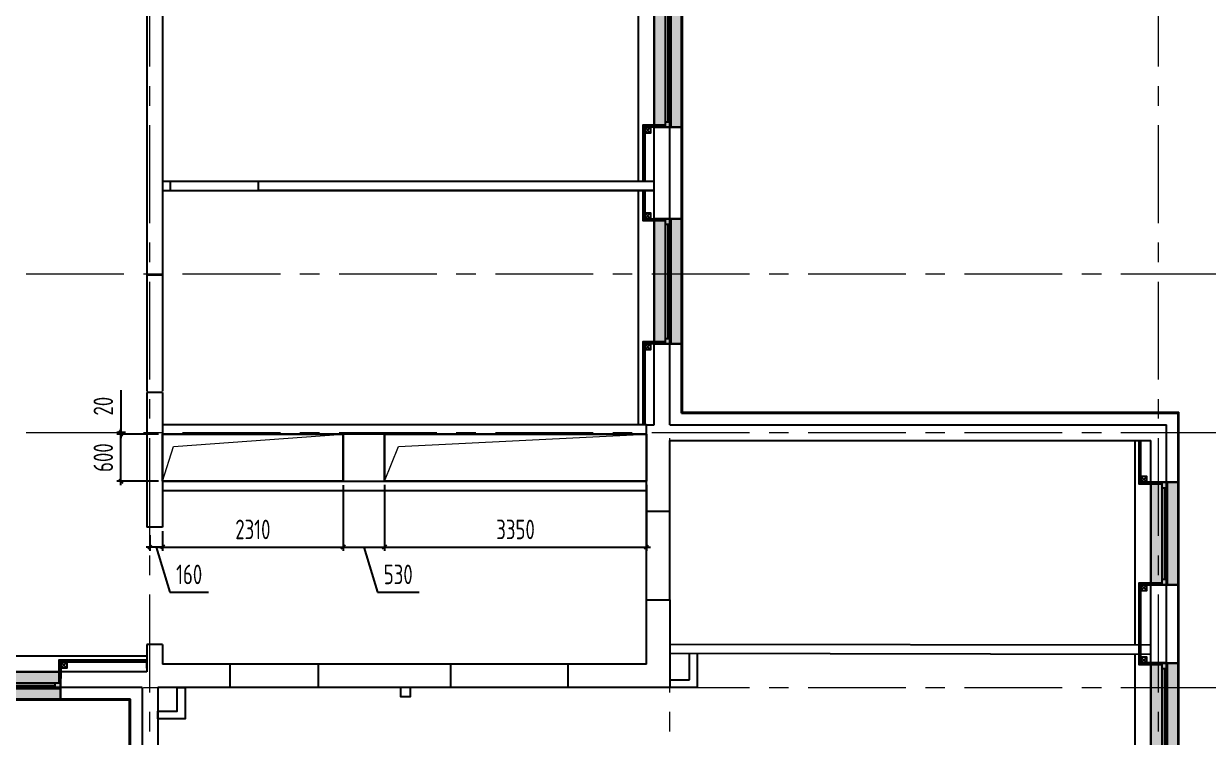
# Model space of a CAD drawing. Header units: millimetres. Extents: x -185251 to 7892985, y -102157 to 319855.
# Drawn here: x -114716 to -99566, y 192803 to 201927 of the extents above; entities that cross this region are included whole.
import ezdxf
from ezdxf import colors
from ezdxf.entities.mleader import LeaderData, LeaderLine
from ezdxf.math import Vec2, Vec3

# ---------------------------------------------------------------- set-up
doc = ezdxf.new("R2010")
doc.units = ezdxf.units.MM
doc.header["$LTSCALE"] = 10
doc.linetypes.add('CENTER', pattern=[2, 1.25, -0.25, 0.25, -0.25])
doc.layers.add('013', color=7, linetype='Continuous', lineweight=13)
doc.layers.add('АР_Оси', color=142, linetype='Continuous', lineweight=9)
doc.layers.add('Архитектура', color=251, linetype='Continuous')
doc.layers.get('0').off()
doc.layers.get('0').freeze()
doc.styles.add('ISOCPEUR', font='isocpeur.ttf', dxfattribs={"width": 0.7})
doc.styles.add('ГОСТ 2.304', font='isocpeur.ttf', dxfattribs={"width": 0.7})
doc.dimstyles.new('СПДС', dxfattribs={"dimscale": 100, "dimtxt": 2.5, "dimasz": 0.5, "dimexe": 0.5, "dimexo": 1, "dimgap": 1, "dimtad": 1, "dimdec": 0, "dimrnd": 5, "dimtxsty": 'ГОСТ 2.304', "dimblk": 'OBLIQUE', "dimcen": 2.5, "dimdle": 0.5, "dimadec": 0, "dimazin": 2, "dimtfac": 0.75, "dimtdec": 0, "dimtmove": 1, "dimatfit": 3, "dimfxl": 1, "dimtolj": 1, "dimarcsym": 1})

# ---------------------------------------------------------------- blocks, each defined once
blk = doc.blocks.new('_DOTSMALL')
at = {"color": 0, "linetype": 'ByBlock', "const_width": 0.5}
blk.add_lwpolyline([(-0.0625, 0, 1), (0.0625, 0, 1)], format="xyb", close=True, dxfattribs=at)
blk = doc.blocks.new('A$Ce02d65bd')
at = {"ltscale": 100}
for points in [[(0, 0), (0, 75), (75, 75), (75, 0), (0, 0)], [(0, 0), (75, 75)], [(0, 75), (75, 0)]]:
    blk.add_lwpolyline(points, dxfattribs=at)
blk = doc.blocks.new('*U108')
at = {"true_color": 0xffffff}
h = blk.add_hatch(color=7, dxfattribs=at)
h.dxf.hatch_style = 1
h.paths.add_polyline_path([(-1310, -140), (0, -140), (0, 220), (-1310, 220)])
at = {"lineweight": 30}
for p, q in [((-1310, -140), (-1310, 220)), ((0, -140), (0, 220))]:
    blk.add_line(p, q, dxfattribs=at)
for p, q in [((0, 220), (-1310, 220)), ((-1310, 70), (0, 70)), ((-1310, 0), (0, 0)), ((-1240, 0), (-1240, 70)), ((-1240, 35), (-70, 35)), ((-70, 0), (-70, 70)), ((-1310, -140), (0, -140)), ((-1310, -140), (-1310, -140)), ((-1310, -140), (-1310, -140)), ((0, -140), (0, -140)), ((0, -140), (0, -140))]:
    blk.add_line(p, q)
blk = doc.blocks.new('*U40')
at = {"true_color": 0xffffff}
h = blk.add_hatch(color=7, dxfattribs=at)
h.dxf.hatch_style = 1
h.paths.add_polyline_path([(-1600, -140), (0, -140), (0, 220), (-1600, 220)])
at = {"lineweight": 30}
for p, q in [((-1600, -140), (-1600, 220)), ((0, -140), (0, 220))]:
    blk.add_line(p, q, dxfattribs=at)
for p, q in [((0, 220), (-1600, 220)), ((-1600, 70), (0, 70)), ((-1600, 0), (0, 0)), ((-1530, 0), (-1530, 70)), ((-1530, 35), (-70, 35)), ((-70, 0), (-70, 70)), ((-1600, -140), (0, -140)), ((-1600, -140), (-1600, -140)), ((-1600, -140), (-1600, -140)), ((0, -140), (0, -140)), ((0, -140), (0, -140))]:
    blk.add_line(p, q)
blk = doc.blocks.new('_Oblique')
at = {"color": 0, "linetype": 'ByBlock', "lineweight": -2}
blk.add_line((-0.5, -0.5), (0.5, 0.5), dxfattribs=at)
blk = doc.blocks.new('*D330')
at = {"layer": '013', "color": 0, "linetype": 'ByBlock', "lineweight": -2, "transparency": 16777216}
for p, q in [((-110629, 196029), (-110629, 195186)), ((-112941, 195439), (-112941, 195186)), ((-112991, 195236), (-110579, 195236))]:
    blk.add_line(p, q, dxfattribs=at)
at = {"layer": 'Defpoints', "color": 0, "linetype": 'ByBlock', "transparency": 16777216}
for p in [(-110629, 196079), (-112941, 195489), (-110629, 195236)]:
    blk.add_point(p, dxfattribs=at)
at = {"layer": '013', "color": 0, "linetype": 'ByBlock', "lineweight": -2, "transparency": 16777216, "xscale": 50, "yscale": 50, "zscale": 50, "rotation": 180}
blk.add_blockref('_Oblique', (-112941, 195236), dxfattribs=at)
at = {"layer": '013', "color": 0, "linetype": 'ByBlock', "lineweight": -2, "transparency": 16777216, "xscale": 50, "yscale": 50, "zscale": 50}
blk.add_blockref('_Oblique', (-110629, 195236), dxfattribs=at)
at = {"layer": '013', "color": 0, "linetype": 'ByBlock', "transparency": 16777216, "insert": (-111785, 195461), "char_height": 250, "attachment_point": 5, "style": 'ГОСТ 2.304'}
blk.add_mtext('\\A1;2310', dxfattribs=at)
blk = doc.blocks.new('*D331')
at = {"layer": '013', "color": 0, "linetype": 'ByBlock', "lineweight": -2, "transparency": 16777216}
for p, q in [((-112991, 196679), (-113523, 196679)), ((-113473, 196029), (-113473, 196729)), ((-112991, 196079), (-113523, 196079))]:
    blk.add_line(p, q, dxfattribs=at)
at = {"layer": 'Defpoints', "color": 0, "linetype": 'ByBlock', "transparency": 16777216}
for p in [(-113473, 196679), (-112941, 196679), (-112941, 196079)]:
    blk.add_point(p, dxfattribs=at)
at = {"layer": '013', "color": 0, "linetype": 'ByBlock', "lineweight": -2, "transparency": 16777216, "xscale": 50, "yscale": 50, "zscale": 50}
for p, rotation in [((-113473, 196679), 90), ((-113473, 196079), 270)]:
    blk.add_blockref('_Oblique', p, dxfattribs=dict(at, rotation=rotation))
at = {"layer": '013', "color": 0, "linetype": 'ByBlock', "transparency": 16777216, "insert": (-113698, 196379), "char_height": 250, "attachment_point": 5, "rotation": 90, "style": 'ГОСТ 2.304'}
blk.add_mtext('\\A1;600', dxfattribs=at)
blk = doc.blocks.new('*D338')
at = {"layer": '013', "color": 0, "linetype": 'ByBlock', "lineweight": -2, "transparency": 16777216}
for p, q in [((-110101, 196030), (-110101, 195186)), ((-106751, 196030), (-106751, 195186)), ((-110151, 195236), (-106701, 195236))]:
    blk.add_line(p, q, dxfattribs=at)
at = {"layer": 'Defpoints', "color": 0, "linetype": 'ByBlock', "transparency": 16777216}
for p in [(-110101, 196080), (-106751, 196080), (-106751, 195236)]:
    blk.add_point(p, dxfattribs=at)
at = {"layer": '013', "color": 0, "linetype": 'ByBlock', "lineweight": -2, "transparency": 16777216, "xscale": 50, "yscale": 50, "zscale": 50, "rotation": 180}
blk.add_blockref('_Oblique', (-110101, 195236), dxfattribs=at)
at = {"layer": '013', "color": 0, "linetype": 'ByBlock', "lineweight": -2, "transparency": 16777216, "xscale": 50, "yscale": 50, "zscale": 50}
blk.add_blockref('_Oblique', (-106751, 195236), dxfattribs=at)
at = {"layer": '013', "color": 0, "linetype": 'ByBlock', "transparency": 16777216, "insert": (-108426, 195461), "char_height": 250, "attachment_point": 5, "style": 'ГОСТ 2.304'}
blk.add_mtext('\\A1;3350', dxfattribs=at)
blk = doc.blocks.new('*D613')
at = {"layer": '013', "color": 0, "linetype": 'ByBlock', "lineweight": -2, "transparency": 16777216}
for p, q in [((-113473, 197242), (-113473, 196699)), ((-113413, 196699), (-113523, 196699)), ((-113041, 196679), (-113523, 196679)), ((-113473, 196699), (-113473, 196749)), ((-113473, 196679), (-113473, 196699)), ((-113473, 196679), (-113473, 196699)), ((-113473, 196679), (-113473, 196629))]:
    blk.add_line(p, q, dxfattribs=at)
at = {"layer": 'Defpoints', "color": 0, "linetype": 'ByBlock', "transparency": 16777216}
for p in [(-113473, 196699), (-113313, 196699), (-112941, 196679)]:
    blk.add_point(p, dxfattribs=at)
at = {"layer": '013', "color": 0, "linetype": 'ByBlock', "lineweight": -2, "transparency": 16777216, "xscale": 50, "yscale": 50, "zscale": 50}
for p, rotation in [((-113473, 196699), 270), ((-113473, 196679), 90)]:
    blk.add_blockref('_Oblique', p, dxfattribs=dict(at, rotation=rotation))
at = {"layer": '013', "color": 0, "linetype": 'ByBlock', "transparency": 16777216, "insert": (-113698, 197037), "char_height": 250, "attachment_point": 5, "rotation": 90, "style": 'ГОСТ 2.304'}
blk.add_mtext('\\A1;20', dxfattribs=at)
blk = doc.blocks.new('*D614')
at = {"layer": '013', "color": 0, "linetype": 'ByBlock', "lineweight": -2, "transparency": 16777216}
for p, q in [((-110629, 195979), (-110629, 195186)), ((-110101, 195979), (-110101, 195186)), ((-110679, 195236), (-110051, 195236)), ((-110365, 195236), (-110193, 194661)), ((-110193, 194661), (-109660, 194661))]:
    blk.add_line(p, q, dxfattribs=at)
at = {"layer": 'Defpoints', "color": 0, "linetype": 'ByBlock', "transparency": 16777216}
for p in [(-110629, 196079), (-110101, 196079), (-110101, 195236)]:
    blk.add_point(p, dxfattribs=at)
at = {"layer": '013', "color": 0, "linetype": 'ByBlock', "lineweight": -2, "transparency": 16777216, "xscale": 50, "yscale": 50, "zscale": 50, "rotation": 180}
blk.add_blockref('_Oblique', (-110629, 195236), dxfattribs=at)
at = {"layer": '013', "color": 0, "linetype": 'ByBlock', "lineweight": -2, "transparency": 16777216, "xscale": 50, "yscale": 50, "zscale": 50}
blk.add_blockref('_Oblique', (-110101, 195236), dxfattribs=at)
at = {"layer": '013', "color": 0, "linetype": 'ByBlock', "transparency": 16777216, "insert": (-109926, 194886), "char_height": 250, "attachment_point": 5, "style": 'ГОСТ 2.304'}
blk.add_mtext('\\A1;530', dxfattribs=at)
blk = doc.blocks.new('*D615')
at = {"layer": '013', "color": 0, "linetype": 'ByBlock', "lineweight": -2, "transparency": 16777216}
for p, q in [((-113101, 195389), (-113101, 195186)), ((-112941, 195389), (-112941, 195186)), ((-113101, 195236), (-113151, 195236)), ((-112941, 195236), (-113101, 195236)), ((-112941, 195236), (-113101, 195236)), ((-113021, 195236), (-112849, 194661)), ((-112941, 195236), (-112891, 195236)), ((-112849, 194661), (-112351, 194661))]:
    blk.add_line(p, q, dxfattribs=at)
at = {"layer": 'Defpoints', "color": 0, "linetype": 'ByBlock', "transparency": 16777216}
for p in [(-113101, 195489), (-112941, 195489), (-113101, 195236)]:
    blk.add_point(p, dxfattribs=at)
at = {"layer": '013', "color": 0, "linetype": 'ByBlock', "lineweight": -2, "transparency": 16777216, "xscale": 50, "yscale": 50, "zscale": 50}
blk.add_blockref('_Oblique', (-113101, 195236), dxfattribs=at)
at = {"layer": '013', "color": 0, "linetype": 'ByBlock', "lineweight": -2, "transparency": 16777216, "xscale": 50, "yscale": 50, "zscale": 50, "rotation": 180}
blk.add_blockref('_Oblique', (-112941, 195236), dxfattribs=at)
at = {"layer": '013', "color": 0, "linetype": 'ByBlock', "transparency": 16777216, "insert": (-112600, 194886), "char_height": 250, "attachment_point": 5, "style": 'ГОСТ 2.304'}
blk.add_mtext('\\A1;160', dxfattribs=at)

msp = doc.modelspace()

# ---------------------------------------------------------------- linework, layer by layer
at = {"layer": '013', "color": 1, "linetype": 'ByBlock', "lineweight": 30}
for points in [[(-112941.3, 196079.2), (-110628.8, 196079.2), (-110628.8, 196679.2), (-112941.3, 196679.2)], [(-110101.3, 196079.2), (-106751.3, 196079.2), (-106751.3, 196679.2), (-110101.3, 196679.2)]]:
    msp.add_lwpolyline(points, close=True, dxfattribs=at)
at = {"layer": '013', "color": 1, "linetype": 'ByBlock'}
for points in [[(-112941.3, 196079.2), (-112798.4, 196520.8), (-110628.8, 196679.2)], [(-110101.3, 196079.2), (-109924.2, 196520.8), (-106751.3, 196679.2)]]:
    msp.add_lwpolyline(points, dxfattribs=at)
at = {"layer": 'АР_Оси', "linetype": 'CENTER', "ltscale": 100}
for p, q in [((-113101.3, 185378), (-113101.3, 219685.4)), ((-113101.3, 185378), (-113101.3, 219685.4)), ((-106451.3, 185378), (-106451.3, 219685.4)), ((-100201.3, 185378), (-100201.3, 219685.4)), ((-172683.5, 198729.2), (-97582.9, 198729.2)), ((-172683.5, 196699.2), (-97582.9, 196699.2)), ((-172683.5, 193439.2), (-97582.9, 193439.2))]:
    msp.add_line(p, q, dxfattribs=at)
at = {"layer": 'Архитектура', "lineweight": 25, "transparency": 33554684}
for p, q in [((-106291.3, 196959.2), (-106291.3, 214829.2)), ((-106301.3, 196949.2), (-106301.3, 214819.2)), ((-106451.3, 196799.2), (-106451.3, 214669.2)), ((-106651.3, 196799.2), (-106651.3, 214469.2)), ((-106851.3, 199913.7), (-106851.3, 205724.2)), ((-112941.3, 205063.8), (-112941.3, 198712.1)), ((-113141.3, 202645.5), (-113141.3, 198712.1)), ((-112841.4, 199913.7), (-111711.4, 199913.7)), ((-112841.5, 199793.7), (-111711.5, 199793.7)), ((-106851.3, 196799.2), (-106851.3, 199793.7)), ((-113141.3, 198729.2), (-113141.3, 197229.2)), ((-112941.3, 198712.1), (-113141.3, 198712.1)), ((-112941.3, 198729.3), (-112941.3, 197229.2)), ((-113141.3, 197212.1), (-113141.3, 195489)), ((-112941.3, 197212.1), (-113141.3, 197212.1)), ((-112941.3, 197212.1), (-112941.3, 195489)), ((-106451, 197117.2), (-106451, 197217.2)), ((-106291.3, 196959.2), (-99941, 196959.2)), ((-106301.3, 196949.2), (-99951, 196949.2)), ((-106751.3, 196799.2), (-106651.3, 196799.2)), ((-106751.3, 195690.9), (-106751.3, 196799.2)), ((-106451.3, 196799.2), (-100101.3, 196799.2)), ((-100101.3, 187089.2), (-100101.3, 196799.2)), ((-106451.3, 195690.9), (-106451.3, 196599.2)), ((-106451.3, 196599.2), (-100301.3, 196599.2)), ((-100501.3, 193984.1), (-100501.3, 196599.2)), ((-100301.3, 187289.2), (-100301.3, 196599.2)), ((-106751, 194560.9), (-106751.3, 195690.9)), ((-106451, 194560.9), (-106451, 195690.9)), ((-112941.3, 195489), (-113141.3, 195489)), ((-106751.3, 193739.2), (-106751.3, 194560.9)), ((-106751.3, 194560.9), (-106451.3, 194560.9)), ((-106451.3, 194560.9), (-106451.3, 193439.2)), ((-113141.3, 193989), (-113141.3, 193639.2)), ((-112941.3, 193989), (-113141.3, 193989)), ((-112941.3, 193989), (-112941.3, 193739.2)), ((-113141.3, 193839.2), (-116951.3, 193839.2)), ((-106201, 193539.2), (-106201, 193872.6)), ((-106101, 193872.5), (-106101, 193439.2)), ((-100501.3, 187489.2), (-100501.3, 193864.1)), ((-113141.3, 193639.2), (-116951.3, 193639.2)), ((-112077, 193739.2), (-112941.3, 193739.2)), ((-112077, 193439.2), (-112077, 193739.2)), ((-110947, 193739.2), (-112077, 193739.2)), ((-109255.7, 193739.2), (-110947, 193739.2)), ((-110947, 193439.2), (-110947, 193739.2)), ((-109255.7, 193739.2), (-109255.7, 193439.2)), ((-107755.7, 193739.2), (-109255.7, 193739.2)), ((-106751.3, 193739.2), (-107755.7, 193739.2)), ((-107755.7, 193739.2), (-107755.7, 193439.2)), ((-106451.3, 193539.2), (-106201, 193539.2)), ((-113201.3, 193439.2), (-121081.3, 193439.2)), ((-113201.3, 193439.2), (-113201.3, 187089.2)), ((-112077, 193439.2), (-113001.3, 193439.2)), ((-113001.3, 193439.2), (-113001.3, 187289.2)), ((-110947, 193439.2), (-112077, 193439.2)), ((-109255.7, 193439.2), (-110947, 193439.2)), ((-107755.7, 193439.2), (-109255.7, 193439.2)), ((-106451.3, 193439.2), (-107755.7, 193439.2)), ((-106101, 193439.2), (-106451.3, 193439.2)), ((-113361.3, 193279.2), (-121241.3, 193279.2)), ((-113351.3, 193289.2), (-121231.3, 193289.2)), ((-113361.3, 186929.2), (-113361.3, 193279.2)), ((-113351.3, 186939.2), (-113351.3, 193289.2))]:
    msp.add_line(p, q, dxfattribs=at)
for points in [[(-106509.4, 200629.2), (-106798.6, 200629.2), (-106798.6, 199913.7)], [(-106509.4, 200616.7), (-106786.1, 200616.7), (-106786.1, 199913.7)], [(-106529.1, 200604.2), (-106773.6, 200604.2), (-106773.6, 199913.7)], [(-112941.3, 199913.7), (-112841.4, 199913.7), (-112841.5, 199793.7)], [(-111711.5, 199793.7), (-111711.4, 199913.7), (-106651.3, 199913.7)], [(-111711.4, 199913.7), (-106651.3, 199913.7)], [(-112941.3, 199793.7), (-112841.4, 199793.7)], [(-106651.3, 199793.7), (-111711.5, 199793.7)], [(-111711.5, 199793.7), (-106651.3, 199793.7)], [(-106798.6, 199793.7), (-106798.6, 199409.2), (-106509.4, 199409.2)], [(-106786.1, 199793.7), (-106786.1, 199421.7), (-106509.4, 199421.7)], [(-106773.6, 199793.7), (-106773.6, 199434.2), (-106566.7, 199434.2)], [(-106509.4, 197859.2), (-106798.6, 197859.2), (-106798.6, 196799.2)], [(-106509.4, 197846.7), (-106786.1, 197846.7), (-106786.1, 196799.2)], [(-106529.1, 197834.2), (-106773.6, 197834.2), (-106773.6, 196799.2)], [(-99941.3, 186929.2), (-99941, 196959.2)], [(-99951.3, 186939.2), (-99951, 196949.2)], [(-106751.3, 196799.2), (-112941.3, 196799.2)], [(-106751.3, 196679.2), (-112941.3, 196679.2)], [(-100161, 196039.2), (-100451.7, 196039.2), (-100451.7, 196599.2)], [(-100161, 196051.7), (-100439.2, 196051.7), (-100439.2, 196599.2)], [(-100115.4, 196064.2), (-100426.7, 196064.2), (-100426.7, 196599.2)], [(-112941.3, 196079.2), (-106751.3, 196079.2)], [(-112941.3, 195959.2), (-106751.3, 195959.2)], [(-106451.3, 195690.9), (-106751.3, 195690.9)], [(-100161, 193729.2), (-100451.7, 193729.2), (-100451.7, 194779.2), (-100161, 194779.2)], [(-100161, 193741.7), (-100439.2, 193741.7), (-100439.2, 194766.7), (-100161, 194766.7)], [(-100115.4, 193754.2), (-100426.7, 193754.2), (-100426.7, 194754.2), (-100048.9, 194754.2)], [(-106451.3, 193993), (-100301.3, 193983.8)], [(-113136.3, 193788.4), (-114266.3, 193788.4), (-114266.3, 193499.2)], [(-113136.3, 193775.9), (-114253.8, 193775.9), (-114253.8, 193499.2)], [(-100301.3, 193863.8), (-106451.3, 193873)], [(-113141.3, 193688.4), (-113141.3, 193763.4), (-114241.3, 193763.4), (-114241.3, 193556.5)], [(-109774.5, 193439.2), (-109774.6, 193319.5), (-109894.6, 193319.5), (-109894.6, 193439.2)]]:
    msp.add_lwpolyline(points, dxfattribs=at)
msp.add_lwpolyline([(-112651.3, 193439.2), (-112651.3, 193039.2), (-113001.3, 193039.2), (-113001.3, 193139.2), (-112751.3, 193139.2), (-112751.3, 193439.2)], close=True, dxfattribs=at)

# ---------------------------------------------------------------- block references
for name, p, rotation in [('*U40', (-106511.3, 200604.2), 270), ('A$Ce02d65bd', (-106773.6, 200604.2), 270), ('A$Ce02d65bd', (-106773.6, 199509.2), 270), ('*U40', (-106511.3, 197834.2), 270), ('A$Ce02d65bd', (-106773.6, 197834.2), 270), ('*U108', (-100161, 194754.2), 270), ('A$Ce02d65bd', (-114166.3, 193763.4), 180), ('*U108', (-100161, 192442.2), 270)]:
    msp.add_blockref(name, p, dxfattribs=dict(at, rotation=rotation))
at = {"layer": 'Архитектура', "lineweight": 25, "transparency": 33554684, "xscale": -1}
for name, p, rotation in [('A$Ce02d65bd', (-100426.7, 196064.2), 270), ('A$Ce02d65bd', (-100426.7, 194679.2), 270), ('A$Ce02d65bd', (-100426.7, 193754.2), 270), ('*U40', (-114246.3, 193499.2), 180)]:
    msp.add_blockref(name, p, dxfattribs=dict(at, rotation=rotation))

# ---------------------------------------------------------------- dimensions: what is measured, and where the dimension line sits
at = {"layer": '013', "color": 1, "linetype": 'ByBlock'}
dim = msp.add_linear_dim(base=(-113472.8, 196699.2), p1=(-112941.3, 196679.2), p2=(-113312.8, 196699.2), angle=90, dimstyle='СПДС', dxfattribs=at)
dim.commit()
dim.dimension.update_dxf_attribs({"geometry": '*D613', "text_midpoint": (-113433.1, 197037), "dimtype": 160})
dim = msp.add_linear_dim(base=(-113472.8, 196679.2), p1=(-112941.3, 196079.2), p2=(-112941.3, 196679.2), angle=90, dimstyle='СПДС', override={"dimasz": 0.5, "dimexe": 0.5, "dimexo": 0.5, "dimrnd": 5, "dimdle": 0.5}, dxfattribs=at)
dim.commit()
dim.dimension.update_dxf_attribs({"geometry": '*D331', "text_midpoint": (-113697.8, 196379.2)})
for base, p1, p2, picture, middle in [((-110628.82624, 195235.57513), (-112941.32623, 195488.95518), (-110628.82624, 196079.23155), '*D330', (-111785.07623, 195460.57513)), ((-106751.1, 195235.6), (-110101.3, 196080.4), (-106751.1, 196080.4), '*D338', (-108426.2, 195460.6))]:
    dim = msp.add_linear_dim(base=base, p1=p1, p2=p2, dimstyle='СПДС', override={"dimexo": 0.5}, dxfattribs=at)
    dim.commit()
    dim.dimension.update_dxf_attribs({"geometry": picture, "text_midpoint": middle})
for base, p1, p2, picture, middle in [((-110101.32623, 195235.57513), (-110628.82624, 196079.23155), (-110101.32623, 196079.23155), '*D614', (-110092.57623, 194885.57513)), ((-113101.3, 195235.6), (-112941.3, 195489), (-113101.3, 195489), '*D615', (-112748.8, 194885.6))]:
    dim = msp.add_linear_dim(base=base, p1=p1, p2=p2, dimstyle='СПДС', dxfattribs=at)
    dim.commit()
    dim.dimension.update_dxf_attribs({"geometry": picture, "text_midpoint": middle})

# ---------------------------------------------------------------- leaders
at = {"layer": 'Архитектура', "lineweight": 25, "transparency": 33554684}
ml = msp.add_multileader_mtext('Standard', dxfattribs=at)
ml.set_content('+13,700', color=256, style='ISOCPEUR')
ml.set_leader_properties(color=256, linetype='Continuous', lineweight=-1)
ml.set_arrow_properties(name='DOTSMALL')
ml.build(insert=Vec2(0, 0))
ml.multileader.update_dxf_attribs({"has_text_frame": 1, "text_left_attachment_type": 4, "text_right_attachment_type": 4, "dogleg_length": 100, "arrow_head_size": 180})
ctx = ml.context
ctx.base_point, ctx.char_height, ctx.arrow_head_size, ctx.landing_gap_size, ctx.plane_origin = Vec3(-153128.5, 305780.9), 250, 180, 50, Vec3(-155938.5, 304929.3)
ctx.left_attachment, ctx.right_attachment = 4, 4
notes = []
notes.append((ctx, [(0, (0, 0, 0), (0, 0), (1, 0), 1, [])]))
ctx.mtext.insert, ctx.mtext.width, ctx.mtext.line_spacing_style, ctx.mtext.flow_direction = Vec3(-153078.5, 306114.2), 852.697, 2, 5
ml = msp.add_multileader_mtext('Standard', dxfattribs=at)
ml.set_content('+13,700', color=256, style='ISOCPEUR')
ml.set_leader_properties(color=256, linetype='Continuous', lineweight=-1)
ml.set_arrow_properties(name='DOTSMALL')
ml.build(insert=Vec2(0, 0))
ml.multileader.update_dxf_attribs({"has_text_frame": 1, "text_left_attachment_type": 4, "text_right_attachment_type": 4, "dogleg_length": 100, "arrow_head_size": 180})
ctx = ml.context
ctx.base_point, ctx.char_height, ctx.arrow_head_size, ctx.landing_gap_size, ctx.plane_origin = Vec3(-114505.7, 305807.4), 250, 180, 50, Vec3(-114755.1, 305146.6)
ctx.left_attachment, ctx.right_attachment = 4, 4
notes.append((ctx, [(0, (0, 0, 0), (0, 0), (1, 0), 1, [])]))
ctx.mtext.insert, ctx.mtext.width, ctx.mtext.line_spacing_style, ctx.mtext.flow_direction = Vec3(-114455.7, 306140.8), 852.697, 2, 5
ml = msp.add_multileader_mtext('Standard', dxfattribs=at)
ml.set_content('Л.2', color=256, style='ISOCPEUR')
ml.set_leader_properties(color=256, linetype='Continuous', lineweight=-1)
ml.set_arrow_properties(name='DOTSMALL')
ml.build(insert=Vec2(0, 0))
ml.multileader.update_dxf_attribs({"has_text_frame": 1, "text_left_attachment_type": 4, "text_right_attachment_type": 4, "dogleg_length": 100, "arrow_head_size": 180})
ctx = ml.context
ctx.base_point, ctx.char_height, ctx.arrow_head_size, ctx.landing_gap_size, ctx.plane_origin = Vec3(-155818.3, 305092.3, 0), 250, 180, 50, Vec3(-91789.1, 292800.5, 0)
ctx.left_attachment, ctx.right_attachment = 4, 4
notes.append((ctx, [(0, (0, 0, 0), (0, 0), (1, 0), 1, [])]))
ctx.mtext.insert, ctx.mtext.width, ctx.mtext.line_spacing_style, ctx.mtext.flow_direction = Vec3(-155768.3, 305425.7, 0), 852.697, 2, 5
ml = msp.add_multileader_mtext('Standard', dxfattribs=at)
ml.set_content('Л.1', color=256, style='ISOCPEUR')
ml.set_leader_properties(color=256, linetype='Continuous', lineweight=-1)
ml.set_arrow_properties(name='DOTSMALL')
ml.build(insert=Vec2(0, 0))
ml.multileader.update_dxf_attribs({"has_text_frame": 1, "text_left_attachment_type": 4, "text_right_attachment_type": 4, "dogleg_length": 100, "arrow_head_size": 180})
ctx = ml.context
ctx.base_point, ctx.char_height, ctx.arrow_head_size, ctx.landing_gap_size, ctx.plane_origin = Vec3(-117073.5, 304940.1, 0), 250, 180, 50, Vec3(-129969.5, 292399.3, 0)
ctx.left_attachment, ctx.right_attachment = 4, 4
notes.append((ctx, [(0, (0, 0, 0), (0, 0), (1, 0), 1, [])]))
ctx.mtext.insert, ctx.mtext.width, ctx.mtext.line_spacing_style, ctx.mtext.flow_direction = Vec3(-117023.5, 305273.5, 0), 852.697, 2, 5
ml = msp.add_multileader_mtext('Standard', dxfattribs=at)
ml.set_content('+15,850', color=256, style='ISOCPEUR')
ml.set_leader_properties(color=256, linetype='Continuous', lineweight=-1)
ml.set_arrow_properties(name='DOTSMALL')
ml.build(insert=Vec2(0, 0))
ml.multileader.update_dxf_attribs({"has_text_frame": 1, "text_left_attachment_type": 4, "text_right_attachment_type": 4, "dogleg_length": 100, "arrow_head_size": 180})
ctx = ml.context
ctx.base_point, ctx.char_height, ctx.arrow_head_size, ctx.landing_gap_size, ctx.plane_origin = Vec3(-153165, 299863.7), 250, 180, 50, Vec3(-154468.2, 298656.1)
ctx.left_attachment, ctx.right_attachment = 4, 4
notes.append((ctx, [(0, (0, 0, 0), (0, 0), (1, 0), 1, [])]))
ctx.mtext.insert, ctx.mtext.width, ctx.mtext.defined_height, ctx.mtext.line_spacing_style, ctx.mtext.flow_direction = Vec3(-153115, 300197), 696.035, 776.5, 2, 5
ml = msp.add_multileader_mtext('Standard', dxfattribs=at)
ml.set_content('+15,850', color=256, style='ISOCPEUR')
ml.set_leader_properties(color=256, linetype='Continuous', lineweight=-1)
ml.set_arrow_properties(name='DOTSMALL')
ml.build(insert=Vec2(0, 0))
ml.multileader.update_dxf_attribs({"has_text_frame": 1, "text_left_attachment_type": 4, "text_right_attachment_type": 4, "dogleg_length": 100, "arrow_head_size": 180})
ctx = ml.context
ctx.base_point, ctx.char_height, ctx.arrow_head_size, ctx.landing_gap_size, ctx.plane_origin = Vec3(-117200.7, 299451), 250, 180, 50, Vec3(-116275.7, 297107.4)
ctx.left_attachment, ctx.right_attachment = 4, 4
notes.append((ctx, [(0, (0, 0, 0), (0, 0), (1, 0), 1, [])]))
ctx.mtext.insert, ctx.mtext.width, ctx.mtext.line_spacing_style, ctx.mtext.flow_direction = Vec3(-117150.7, 299784.4), 852.697, 2, 5
ml = msp.add_multileader_mtext('Standard', dxfattribs=at)
ml.set_content('+15,850', color=256, style='ISOCPEUR')
ml.set_leader_properties(color=256, linetype='Continuous', lineweight=-1)
ml.set_arrow_properties(name='DOTSMALL')
ml.build(insert=Vec2(0, 0))
ml.multileader.update_dxf_attribs({"has_text_frame": 1, "text_left_attachment_type": 4, "text_right_attachment_type": 4, "dogleg_length": 100, "arrow_head_size": 180})
ctx = ml.context
ctx.base_point, ctx.char_height, ctx.arrow_head_size, ctx.landing_gap_size, ctx.plane_origin = Vec3(-141689.6, 296695.6), 250, 180, 50, Vec3(-140764.6, 294352)
ctx.left_attachment, ctx.right_attachment = 4, 4
notes.append((ctx, [(0, (0, 0, 0), (0, 0), (1, 0), 1, [])]))
ctx.mtext.insert, ctx.mtext.width, ctx.mtext.line_spacing_style, ctx.mtext.flow_direction = Vec3(-141639.6, 297028.9), 852.697, 2, 5
ml = msp.add_multileader_mtext('Standard', dxfattribs=at)
ml.set_content('Л.2', color=256, style='ISOCPEUR')
ml.set_leader_properties(color=256, linetype='Continuous', lineweight=-1)
ml.set_arrow_properties(name='DOTSMALL')
ml.build(insert=Vec2(0, 0))
ml.multileader.update_dxf_attribs({"has_text_frame": 1, "text_left_attachment_type": 4, "text_right_attachment_type": 4, "dogleg_length": 100, "arrow_head_size": 180})
ctx = ml.context
ctx.base_point, ctx.char_height, ctx.arrow_head_size, ctx.landing_gap_size, ctx.plane_origin = Vec3(-155501.4, 214032.7, 0), 250, 180, 50, Vec3(-129706.2, 200566.2, 0)
ctx.left_attachment, ctx.right_attachment = 4, 4
notes.append((ctx, [(0, (0, 0, 0), (0, 0), (1, 0), 1, [])]))
ctx.mtext.insert, ctx.mtext.width, ctx.mtext.line_spacing_style, ctx.mtext.flow_direction = Vec3(-155451.4, 214366, 0), 852.697, 2, 5
ml = msp.add_multileader_mtext('Standard', dxfattribs=at)
ml.set_content('+9,800', color=256, style='ISOCPEUR')
ml.set_leader_properties(color=256, linetype='Continuous', lineweight=-1)
ml.set_arrow_properties(name='DOTSMALL')
ml.build(insert=Vec2(0, 0))
ml.multileader.update_dxf_attribs({"has_text_frame": 1, "text_left_attachment_type": 4, "text_right_attachment_type": 4, "dogleg_length": 100, "arrow_head_size": 180})
ctx = ml.context
ctx.base_point, ctx.char_height, ctx.arrow_head_size, ctx.landing_gap_size, ctx.plane_origin = Vec3(-152582.7, 213955.7), 250, 180, 50, Vec3(-155731.7, 213023.6)
ctx.left_attachment, ctx.right_attachment = 4, 4
notes.append((ctx, [(0, (0, 0, 0), (0, 0), (1, 0), 1, [])]))
ctx.mtext.insert, ctx.mtext.width, ctx.mtext.line_spacing_style, ctx.mtext.flow_direction = Vec3(-152532.7, 214289), 852.697, 2, 5
ml = msp.add_multileader_mtext('Standard', dxfattribs=at)
ml.set_content('+9,800', color=256, style='ISOCPEUR')
ml.set_leader_properties(color=256, linetype='Continuous', lineweight=-1)
ml.set_arrow_properties(name='DOTSMALL')
ml.build(insert=Vec2(0, 0))
ml.multileader.update_dxf_attribs({"has_text_frame": 1, "text_left_attachment_type": 4, "text_right_attachment_type": 4, "dogleg_length": 100, "arrow_head_size": 180})
ctx = ml.context
ctx.base_point, ctx.char_height, ctx.arrow_head_size, ctx.landing_gap_size, ctx.plane_origin = Vec3(-114063.6, 213892.3), 250, 180, 50, Vec3(-114313, 213231.5)
ctx.left_attachment, ctx.right_attachment = 4, 4
notes.append((ctx, [(0, (0, 0, 0), (0, 0), (1, 0), 1, [])]))
ctx.mtext.insert, ctx.mtext.width, ctx.mtext.line_spacing_style, ctx.mtext.flow_direction = Vec3(-114013.6, 214225.7), 852.697, 2, 5
ml = msp.add_multileader_mtext('Standard', dxfattribs=at)
ml.set_content('+9,800', color=256, style='ISOCPEUR')
ml.set_leader_properties(color=256, linetype='Continuous', lineweight=-1)
ml.set_arrow_properties(name='DOTSMALL')
ml.build(insert=Vec2(0, 0))
ml.multileader.update_dxf_attribs({"has_text_frame": 1, "text_left_attachment_type": 4, "text_right_attachment_type": 4, "dogleg_length": 100, "arrow_head_size": 180})
ctx = ml.context
ctx.base_point, ctx.char_height, ctx.arrow_head_size, ctx.landing_gap_size, ctx.plane_origin = Vec3(-114063.6, 213892.3), 250, 180, 50, Vec3(-114313, 213231.5)
ctx.left_attachment, ctx.right_attachment = 4, 4
notes.append((ctx, [(0, (0, 0, 0), (0, 0), (1, 0), 1, [])]))
ctx.mtext.insert, ctx.mtext.width, ctx.mtext.line_spacing_style, ctx.mtext.flow_direction = Vec3(-114013.6, 214225.7), 852.697, 2, 5
ml = msp.add_multileader_mtext('Standard', dxfattribs=at)
ml.set_content('Л.1', color=256, style='ISOCPEUR')
ml.set_leader_properties(color=256, linetype='Continuous', lineweight=-1)
ml.set_arrow_properties(name='DOTSMALL')
ml.build(insert=Vec2(0, 0))
ml.multileader.update_dxf_attribs({"has_text_frame": 1, "text_left_attachment_type": 4, "text_right_attachment_type": 4, "dogleg_length": 100, "arrow_head_size": 180})
ctx = ml.context
ctx.base_point, ctx.char_height, ctx.arrow_head_size, ctx.landing_gap_size, ctx.plane_origin = Vec3(-116829.6, 213111.9, 0), 250, 180, 50, Vec3(-91439.4, 200870.4, 0)
ctx.left_attachment, ctx.right_attachment = 4, 4
notes.append((ctx, [(0, (0, 0, 0), (0, 0), (1, 0), 1, [])]))
ctx.mtext.insert, ctx.mtext.width, ctx.mtext.line_spacing_style, ctx.mtext.flow_direction = Vec3(-116779.6, 213445.3, 0), 852.697, 2, 5
ml = msp.add_multileader_mtext('Standard', dxfattribs=at)
ml.set_content('+11,750', color=256, style='ISOCPEUR')
ml.set_leader_properties(color=256, linetype='Continuous', lineweight=-1)
ml.set_arrow_properties(name='DOTSMALL')
ml.build(insert=Vec2(0, 0))
ml.multileader.update_dxf_attribs({"has_text_frame": 1, "text_left_attachment_type": 4, "text_right_attachment_type": 4, "dogleg_length": 100, "arrow_head_size": 180})
ctx = ml.context
ctx.base_point, ctx.char_height, ctx.arrow_head_size, ctx.landing_gap_size, ctx.plane_origin = Vec3(-115921, 208275.4), 250, 180, 50, Vec3(-115441.9, 205656.3)
ctx.left_attachment, ctx.right_attachment = 4, 4
notes.append((ctx, [(0, (0, 0, 0), (0, 0), (1, 0), 1, [])]))
ctx.mtext.insert, ctx.mtext.width, ctx.mtext.line_spacing_style, ctx.mtext.flow_direction = Vec3(-115871, 208608.7), 852.697, 2, 5
ml = msp.add_multileader_mtext('Standard', dxfattribs=at)
ml.set_content('+11,750', color=256, style='ISOCPEUR')
ml.set_leader_properties(color=256, linetype='Continuous', lineweight=-1)
ml.set_arrow_properties(name='DOTSMALL')
ml.build(insert=Vec2(0, 0))
ml.multileader.update_dxf_attribs({"has_text_frame": 1, "text_left_attachment_type": 4, "text_right_attachment_type": 4, "dogleg_length": 100, "arrow_head_size": 180})
ctx = ml.context
ctx.base_point, ctx.char_height, ctx.arrow_head_size, ctx.landing_gap_size, ctx.plane_origin = Vec3(-155526.1, 207799.1), 250, 180, 50, Vec3(-154118.5, 206726)
ctx.left_attachment, ctx.right_attachment = 4, 4
notes.append((ctx, [(0, (0, 0, 0), (0, 0), (1, 0), 1, [])]))
ctx.mtext.insert, ctx.mtext.width, ctx.mtext.defined_height, ctx.mtext.line_spacing_style, ctx.mtext.flow_direction = Vec3(-155476.1, 208132.4), 696.035, 912.5, 2, 5
ml = msp.add_multileader_mtext('Standard', dxfattribs=at)
ml.set_content('+12,200', color=256, style='ISOCPEUR')
ml.set_leader_properties(color=256, linetype='Continuous', lineweight=-1)
ml.set_arrow_properties(name='DOTSMALL')
ml.build(insert=Vec2(0, 0))
ml.multileader.update_dxf_attribs({"has_text_frame": 1, "text_left_attachment_type": 4, "text_right_attachment_type": 4, "dogleg_length": 100, "arrow_head_size": 180})
ctx = ml.context
ctx.base_point, ctx.char_height, ctx.arrow_head_size, ctx.landing_gap_size, ctx.plane_origin, ctx.plane_x_axis, ctx.plane_y_axis = Vec3(-129137.5, 200772), 250, 180, 50, Vec3(-116989.9, 226007.9), Vec3(0, 1), Vec3(-1, 0)
ctx.left_attachment, ctx.right_attachment = 4, 4
notes.append((ctx, [(0, (0, 0, 0), (0, 0), (1, 0), 1, [])]))
ctx.mtext.insert, ctx.mtext.text_direction, ctx.mtext.rotation, ctx.mtext.width, ctx.mtext.line_spacing_style, ctx.mtext.flow_direction = Vec3(-129470.8, 200822), Vec3(0, 1), 1.5707963, 852.697, 2, 5
ml = msp.add_multileader_mtext('Standard', dxfattribs=at)
ml.set_content('+12,200', color=256, style='ISOCPEUR')
ml.set_leader_properties(color=256, linetype='Continuous', lineweight=-1)
ml.set_arrow_properties(name='DOTSMALL')
ml.build(insert=Vec2(0, 0))
ml.multileader.update_dxf_attribs({"has_text_frame": 1, "text_left_attachment_type": 4, "text_right_attachment_type": 4, "dogleg_length": 100, "arrow_head_size": 180})
ctx = ml.context
ctx.base_point, ctx.char_height, ctx.arrow_head_size, ctx.landing_gap_size, ctx.plane_origin, ctx.plane_x_axis, ctx.plane_y_axis = Vec3(-138764.9, 200664.9), 250, 180, 50, Vec3(-126617.4, 225900.8), Vec3(0, 1), Vec3(-1, 0)
ctx.left_attachment, ctx.right_attachment = 4, 4
notes.append((ctx, [(0, (0, 0, 0), (0, 0), (1, 0), 1, [])]))
ctx.mtext.insert, ctx.mtext.text_direction, ctx.mtext.rotation, ctx.mtext.width, ctx.mtext.line_spacing_style, ctx.mtext.flow_direction = Vec3(-139098.3, 200714.9), Vec3(0, 1), 1.5707963, 852.697, 2, 5
for ctx, leaders in notes:
    for number, flags, end, landing, length, lines in leaders:
        leader = LeaderData()
        leader.index, (leader.has_last_leader_line, leader.has_dogleg_vector, leader.attachment_direction) = number, flags
        leader.last_leader_point, leader.dogleg_vector, leader.dogleg_length = Vec3(end), Vec3(landing), length
        for number, points, colour, breaks in lines:
            line = LeaderLine()
            line.index, line.vertices, line.color, line.breaks = number, Vec3.list(points), colors.encode_raw_color(colour), breaks
            leader.lines.append(line)
        ctx.leaders.append(leader)

doc.saveas('drawing.dxf')
